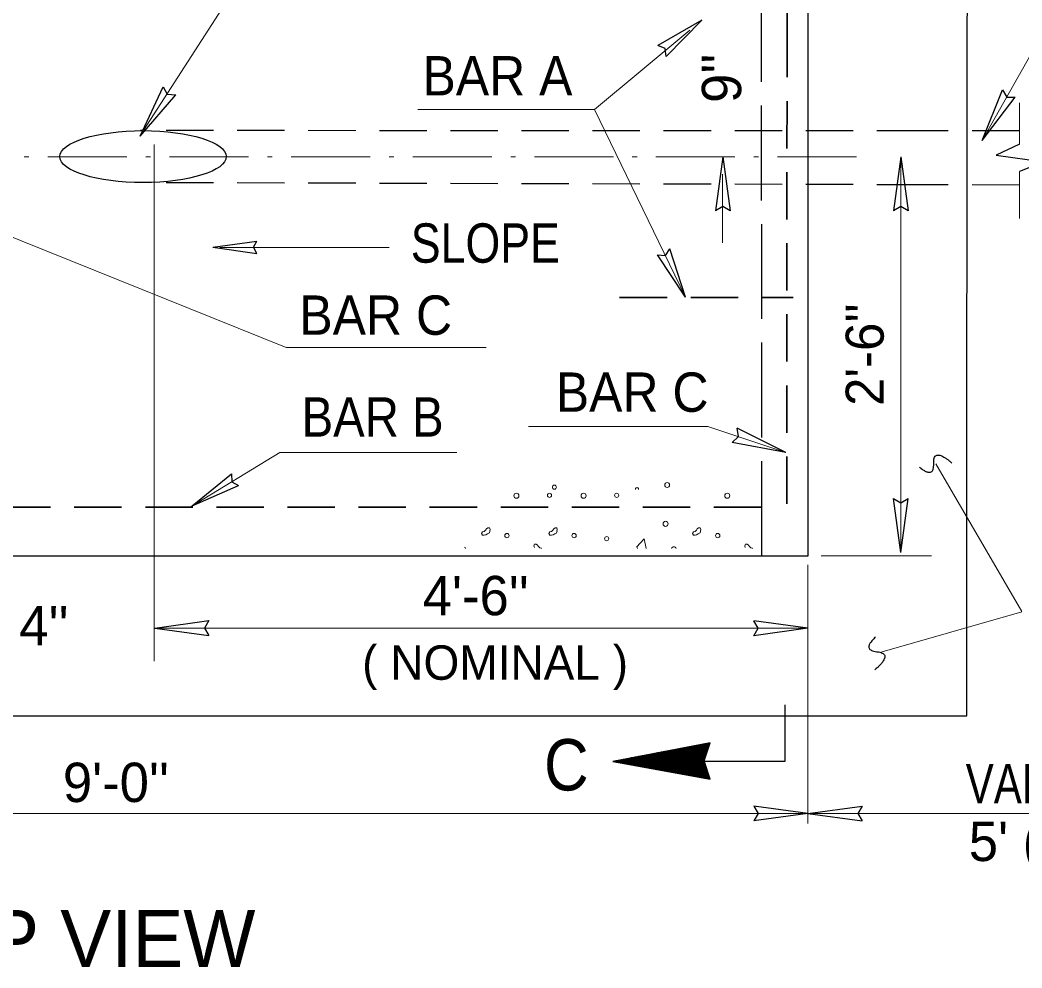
# Model space of a CAD drawing. Extents: x 716 to 1086, y -456 to -183.
# Drawn here: x 794.49 to 828.11, y -397.87 to -366.07 of the extents above; entities that cross this region are included whole.
import ezdxf
from ezdxf.enums import TextEntityAlignment as Align

# ---------------------------------------------------------------- set-up
doc = ezdxf.new("R2010")
doc.units = 0
doc.header["$LTSCALE"] = 0.53
for name, pattern in [('DOT_DASHED', [7.7, 5, -1.2, 0.3, -1.2]), ('LONG_DASHED', [7.5, 6, -1.5]), ('MEDIUM_DASHED', [4.5, 3, -1.5])]:
    doc.linetypes.add(name, pattern=pattern)
doc.layers.add('1', color=7, linetype='Continuous', lineweight=13)

msp = doc.modelspace()

# ---------------------------------------------------------------- linework, layer by layer
at = {"layer": '1', "lineweight": 25}
for p, q in [((820.9391, -367.0696), (820.9391, -357.2847)), ((817.3649, -366.0772), (815.8889, -366.9243)), ((817.3649, -366.0772), (816.1721, -367.2911)), ((820.9391, -384.0436), (820.9391, -366.3079)), ((798.5216, -369.9638), (799.2942, -368.3054)), ((826.7708, -370.1088), (827.452, -368.411)), ((798.5216, -369.9638), (799.7128, -368.5751)), ((826.7708, -370.1088), (827.8844, -368.6579)), ((818.0746, -370.6529), (817.8254, -372.4657)), ((818.0746, -370.6529), (818.3238, -372.4657)), ((824.0458, -370.6562), (823.7966, -372.469)), ((824.0458, -370.6562), (824.2949, -372.469)), ((800.964, -373.6931), (802.4367, -373.4903)), ((800.964, -373.6931), (802.4367, -373.8957)), ((816.822, -375.3631), (816.2943, -373.7452)), ((816.822, -375.3631), (815.8776, -373.9474)), ((820.1897, -380.5758), (818.5489, -379.7662)), ((820.1897, -380.5758), (818.3911, -380.2388)), ((800.2642, -382.3642), (801.5826, -381.2883)), ((800.2642, -382.3642), (801.824, -381.6837)), ((824.0475, -383.9372), (823.7983, -382.1243)), ((824.0475, -383.9372), (824.2967, -382.1243)), ((774.9781, -384.0409), (820.9391, -384.0436)), ((799.0104, -386.4679), (800.8232, -386.2188)), ((820.9297, -386.4749), (819.1168, -386.2257)), ((799.0104, -386.4679), (800.8232, -386.7172)), ((820.9297, -386.4749), (819.1168, -386.7242)), ((769.6601, -389.4171), (826.255, -389.4171)), ((817.5919, -390.4912), (817.5919, -390.3332)), ((817.6158, -390.4218), (817.6158, -390.3285)), ((817.6397, -390.3523), (817.6397, -390.3236)), ((817.6492, -390.3236), (817.6422, -390.3236)), ((815.8198, -391.2056), (815.8198, -390.6693)), ((815.8438, -391.2105), (815.8438, -390.6645)), ((815.8678, -391.2144), (815.8678, -390.6596)), ((817.5336, -390.6588), (815.875, -390.6588)), ((815.8918, -391.2192), (815.8918, -390.6557)), ((815.9157, -391.2232), (815.9157, -390.6509)), ((815.9397, -391.228), (815.9397, -390.6461)), ((815.9636, -391.232), (815.9636, -390.6422)), ((815.9875, -391.2367), (815.9875, -390.6373)), ((817.5424, -390.6349), (816.0011, -390.6349)), ((816.0114, -391.2408), (816.0114, -390.6326)), ((816.0354, -391.2455), (816.0354, -390.6286)), ((816.0593, -391.2495), (816.0593, -390.6237)), ((816.0833, -391.2543), (816.0833, -390.619)), ((816.1072, -391.2583), (816.1072, -390.615)), ((817.5503, -390.6109), (816.1272, -390.6109)), ((816.1312, -391.2632), (816.1312, -390.6102)), ((816.1551, -391.2671), (816.1551, -390.6055)), ((816.1791, -391.2718), (816.1791, -390.6007)), ((816.203, -391.2759), (816.203, -390.5966)), ((816.227, -391.2807), (816.227, -390.5918)), ((816.2509, -391.2847), (816.2509, -390.587)), ((817.5583, -390.587), (816.2532, -390.587)), ((816.2748, -391.2895), (816.2748, -390.5831)), ((816.2987, -391.2935), (816.2987, -390.5783)), ((816.3228, -391.2982), (816.3228, -390.5735)), ((816.3467, -391.3023), (816.3467, -390.5695)), ((816.3707, -391.307), (816.3707, -390.5647)), ((817.5672, -390.5631), (816.3793, -390.5631)), ((816.3946, -391.311), (816.3946, -390.5598)), ((816.4186, -391.3158), (816.4186, -390.556)), ((816.4425, -391.3197), (816.4425, -390.5512)), ((816.4664, -391.3246), (816.4664, -390.5463)), ((816.4903, -391.3286), (816.4903, -390.5416)), ((817.575, -390.5392), (816.5063, -390.5392)), ((816.5143, -391.3333), (816.5143, -390.5375)), ((816.5383, -391.3374), (816.5383, -390.5327)), ((816.5622, -391.3421), (816.5622, -390.528)), ((816.5862, -391.3461), (816.5862, -390.524)), ((816.6102, -391.3509), (816.6102, -390.5192)), ((817.5831, -390.5152), (816.6325, -390.5152)), ((816.6341, -391.3548), (816.6341, -390.5144)), ((816.658, -391.3597), (816.658, -390.5103)), ((816.6819, -391.3637), (816.6819, -390.5057)), ((816.7059, -391.3684), (816.7059, -390.5008)), ((816.7298, -391.3724), (816.7298, -390.4968)), ((816.7537, -391.3773), (816.7537, -390.4921)), ((817.5919, -390.4912), (816.7586, -390.4912)), ((816.7777, -391.3812), (816.7777, -390.4872)), ((816.8017, -391.3861), (816.8017, -390.4826)), ((816.8256, -391.3901), (816.8256, -390.4785)), ((816.8496, -391.3947), (816.8496, -390.4737)), ((816.8735, -391.3988), (816.8735, -390.4689)), ((817.5999, -390.4673), (816.8847, -390.4673)), ((816.8975, -391.4036), (816.8975, -390.4649)), ((816.9214, -391.4076), (816.9214, -390.4601)), ((816.9453, -391.4124), (816.9453, -390.4554)), ((816.9692, -391.4163), (816.9692, -390.4513)), ((816.9932, -391.4203), (816.9932, -390.4466)), ((817.6086, -390.4434), (817.0107, -390.4434)), ((817.0172, -391.4252), (817.0172, -390.4418)), ((817.0411, -391.4291), (817.0411, -390.4377)), ((817.065, -391.434), (817.065, -390.4331)), ((817.089, -391.4379), (817.089, -390.4282)), ((817.1129, -391.4427), (817.1129, -390.4234)), ((817.6166, -390.4194), (817.1368, -390.4194)), ((817.1368, -391.4467), (817.1368, -390.4194)), ((817.1608, -391.4515), (817.1608, -390.4146)), ((817.1848, -391.4555), (817.1848, -390.4098)), ((817.2088, -391.4602), (817.2088, -390.4059)), ((817.2327, -391.4643), (817.2327, -390.4011)), ((817.2566, -391.469), (817.2566, -390.3963)), ((817.6245, -390.3955), (817.2629, -390.3955)), ((817.2807, -391.473), (817.2807, -390.3923)), ((817.3046, -391.4778), (817.3046, -390.3874)), ((817.3285, -391.4818), (817.3285, -390.3827)), ((817.3524, -391.4867), (817.3524, -390.3787)), ((817.3764, -391.4906), (817.3764, -390.3739)), ((817.6333, -390.3716), (817.3892, -390.3716)), ((817.4003, -391.4953), (817.4003, -390.3692)), ((817.4243, -391.4994), (817.4243, -390.3643)), ((817.4482, -390.9063), (817.4482, -390.3604)), ((817.4722, -390.8377), (817.4722, -390.3556)), ((817.4961, -390.7682), (817.4961, -390.3508)), ((817.6414, -390.3476), (817.5152, -390.3476)), ((817.5201, -390.6988), (817.5201, -390.3468)), ((817.544, -390.6294), (817.544, -390.342)), ((817.568, -390.5598), (817.568, -390.3372)), ((814.3831, -390.9431), (814.3831, -390.9415)), ((817.4498, -390.9462), (814.4008, -390.9462)), ((814.4072, -390.947), (814.4072, -390.9374)), ((814.4311, -390.9518), (814.4311, -390.9327)), ((814.455, -390.9558), (814.455, -390.9278)), ((814.4789, -390.9606), (814.4789, -390.9239)), ((817.4427, -390.9223), (814.4869, -390.9223)), ((814.5029, -390.9647), (814.5029, -390.9191)), ((814.5268, -390.9693), (814.5268, -390.9143)), ((817.4577, -390.9702), (814.5316, -390.9702)), ((814.5508, -390.9734), (814.5508, -390.9103)), ((814.5747, -390.9782), (814.5747, -390.9055)), ((814.5987, -390.9821), (814.5987, -390.9008)), ((817.4514, -390.8983), (814.613, -390.8983)), ((814.6227, -390.987), (814.6227, -390.8959)), ((814.6466, -390.9909), (814.6466, -390.892)), ((817.4657, -390.9941), (814.6626, -390.9941)), ((814.6705, -390.9957), (814.6705, -390.8872)), ((814.6945, -390.9997), (814.6945, -390.8823)), ((814.7184, -391.0045), (814.7184, -390.8784)), ((817.4593, -390.8744), (814.7392, -390.8744)), ((814.7423, -391.0085), (814.7423, -390.8736)), ((814.7663, -391.0132), (814.7663, -390.8688)), ((814.7903, -391.0173), (814.7903, -390.8648)), ((814.8142, -391.0221), (814.8142, -390.86)), ((814.8381, -391.026), (814.8381, -390.8553)), ((814.8621, -391.0308), (814.8621, -390.8512)), ((817.4673, -390.8505), (814.8652, -390.8505)), ((814.8861, -391.0348), (814.8861, -390.8465)), ((814.91, -391.0397), (814.91, -390.8417)), ((814.9339, -391.0436), (814.9339, -390.8369)), ((814.9578, -391.0483), (814.9578, -390.8328)), ((814.9818, -391.0524), (814.9818, -390.8281)), ((817.476, -390.8266), (814.9914, -390.8266)), ((815.0057, -391.0572), (815.0057, -390.8233)), ((815.0297, -391.0612), (815.0297, -390.8193)), ((815.0536, -391.0652), (815.0536, -390.8146)), ((815.0776, -391.07), (815.0776, -390.8097)), ((815.1015, -391.0739), (815.1015, -390.8057)), ((817.4841, -390.8025), (815.1175, -390.8025)), ((815.1254, -391.0788), (815.1254, -390.801)), ((815.1493, -391.0827), (815.1493, -390.7962)), ((815.1733, -391.0875), (815.1733, -390.7922)), ((815.1973, -391.0916), (815.1973, -390.7873)), ((815.2212, -391.0962), (815.2212, -390.7826)), ((817.4921, -390.7786), (815.2436, -390.7786)), ((815.2452, -391.1002), (815.2452, -390.7777)), ((815.2692, -391.1051), (815.2692, -390.7738)), ((815.2931, -391.109), (815.2931, -390.7691)), ((815.317, -391.1139), (815.317, -390.7643)), ((815.3409, -391.1178), (815.3409, -390.7602)), ((815.365, -391.1226), (815.365, -390.7554)), ((817.5009, -390.7547), (815.3705, -390.7547)), ((815.3889, -391.1267), (815.3889, -390.7507)), ((815.4128, -391.1313), (815.4128, -390.7467)), ((815.4367, -391.1354), (815.4367, -390.7419)), ((815.4607, -391.1402), (815.4607, -390.7371)), ((815.4847, -391.1442), (815.4847, -390.7331)), ((817.5088, -390.7308), (815.4966, -390.7308)), ((815.5086, -391.1489), (815.5086, -390.7284)), ((815.5326, -391.153), (815.5326, -390.7235)), ((815.5566, -391.1577), (815.5566, -390.7188)), ((815.5805, -391.1617), (815.5805, -390.7147)), ((815.6044, -391.1666), (815.6044, -390.7099)), ((817.5169, -390.7067), (815.6227, -390.7067)), ((815.6283, -391.1704), (815.6283, -390.7052)), ((815.6523, -391.1753), (815.6523, -390.7012)), ((815.6762, -391.1793), (815.6762, -390.6964)), ((815.7002, -391.1841), (815.7002, -390.6916)), ((815.7241, -391.1882), (815.7241, -390.6876)), ((815.7481, -391.1928), (815.7481, -390.6828)), ((817.5257, -390.6828), (815.7488, -390.6828)), ((815.772, -391.1968), (815.772, -390.6781)), ((815.7959, -391.2017), (815.7959, -390.6741)), ((817.4482, -391.5042), (817.4482, -390.9398)), ((817.4737, -391.0181), (814.7934, -391.0181)), ((817.4817, -391.0421), (814.9235, -391.0421)), ((817.4897, -391.066), (815.0544, -391.066)), ((817.4977, -391.0899), (815.1853, -391.0899)), ((817.5057, -391.1139), (815.3162, -391.1139)), ((817.5137, -391.1378), (815.4471, -391.1378)), ((817.5216, -391.1617), (815.5781, -391.1617)), ((817.5296, -391.1857), (815.7082, -391.1857)), ((817.5376, -391.2097), (815.839, -391.2097)), ((817.5456, -391.2336), (815.9699, -391.2336)), ((817.5527, -391.2575), (816.1009, -391.2575)), ((817.5607, -391.2814), (816.2317, -391.2814)), ((817.5688, -391.3054), (816.3618, -391.3054)), ((817.5767, -391.3293), (816.4928, -391.3293)), ((817.4722, -391.5082), (817.4722, -391.0125)), ((817.4961, -391.513), (817.4961, -391.0843)), ((817.5201, -391.5169), (817.5201, -391.1569)), ((817.544, -391.5217), (817.544, -391.2296)), ((817.568, -391.5257), (817.568, -391.3014)), ((817.5846, -391.3533), (816.6237, -391.3533)), ((817.5927, -391.3773), (816.7545, -391.3773)), ((817.6006, -391.4013), (816.8855, -391.4013)), ((817.6086, -391.4252), (817.0163, -391.4252)), ((817.6166, -391.4491), (817.1465, -391.4491)), ((817.6245, -391.473), (817.2774, -391.473)), ((817.6326, -391.497), (817.4083, -391.497)), ((817.6406, -391.5209), (817.5392, -391.5209)), ((817.5919, -391.5305), (817.5919, -391.374)), ((817.6158, -391.5345), (817.6158, -391.4467)), ((817.6397, -391.5393), (817.6397, -391.5193)), ((820.9299, -392.6914), (819.1172, -392.4422)), ((820.9301, -392.6914), (822.7428, -392.4421)), ((820.9299, -392.6914), (819.1172, -392.9406)), ((820.9301, -392.6914), (822.7428, -392.9406))]:
    msp.add_line(p, q, dxfattribs=at)
at = {"layer": '1', "linetype": 'LONG_DASHED', "lineweight": 25}
for p, q in [((819.3714, -367.1667), (819.3639, -357.4062)), ((819.3844, -384.0435), (819.3714, -367.1062))]:
    msp.add_line(p, q, dxfattribs=at)
at = {"layer": '1', "linetype": 'MEDIUM_DASHED', "lineweight": 35}
for p, q in [((820.2362, -358.2781), (820.2286, -366.9726)), ((820.2291, -366.3991), (820.2144, -383.0364)), ((814.6106, -375.3743), (820.4295, -375.3743)), ((777.2292, -382.4119), (820.1487, -382.4119))]:
    msp.add_line(p, q, dxfattribs=at)
at = {"layer": '1'}
for p, q in [((802.4877, -363.79), (798.6464, -369.754)), ((813.7647, -369.0649), (816.8214, -375.3637)), ((828.0245, -370.2362), (828.0245, -368.8481)), ((798.9959, -387.575), (798.9959, -370.2402)), ((824.0466, -370.6562), (824.0466, -383.9372)), ((828.0245, -372.7247), (828.0245, -371.148)), ((818.0582, -373.5405), (818.0582, -371.2425)), ((803.4226, -377.0553), (791.0647, -372.0753)), ((806.8808, -373.7043), (801.1993, -373.7043)), ((803.4226, -377.0553), (810.1353, -377.0553)), ((803.2078, -380.5772), (800.2019, -382.4119)), ((809.1416, -380.5772), (803.2078, -380.5772)), ((828.1093, -385.9166), (825.2173, -380.9546)), ((815.2045, -383.7934), (815.1938, -383.7615)), ((821.3686, -384.0433), (825.0766, -384.0433)), ((820.93, -384.3488), (820.93, -393.0217)), ((828.1014, -385.9211), (823.3363, -387.286)), ((799.0243, -386.4749), (820.93, -386.4749)), ((820.93, -392.6914), (775.0166, -392.6914)), ((838.7138, -392.6914), (820.93, -392.6914))]:
    msp.add_line(p, q, dxfattribs=at)
at = {"layer": '1', "linetype": 'MEDIUM_DASHED', "lineweight": 25}
for p, q in [((824.8322, -369.785), (798.5336, -369.7772)), ((828.0245, -369.7859), (824.8322, -369.785)), ((824.8322, -371.5952), (798.6821, -371.5267)), ((828.0245, -371.6036), (824.8322, -371.5952))]:
    msp.add_line(p, q, dxfattribs=at)
at = {"layer": '1', "linetype": 'DOT_DASHED'}
msp.add_line((822.5605, -370.6562), (787.1756, -370.6562), dxfattribs=at)
at = {"layer": '1', "lineweight": 25}
for points in [[(826.255, -389.4171), (826.2647, -379.8822), (826.2932, -351.9644)], [(816.1721, -367.2911), (816.1323, -367.0262), (815.8889, -366.9243)], [(799.2942, -368.3054), (799.4289, -368.56), (799.7128, -368.5751)], [(827.452, -368.411), (827.6008, -368.6576), (827.8844, -368.6579)], [(828.0245, -370.2362), (827.2473, -370.5958), (828.848, -370.8277), (828.0245, -371.148)], [(818.3238, -372.4657), (818.072, -372.3256), (817.8254, -372.4657)], [(824.2949, -372.469), (824.043, -372.3288), (823.7966, -372.469)], [(802.4367, -373.8957), (802.3234, -373.6908), (802.4367, -373.4903)], [(815.8776, -373.9474), (816.145, -373.9625), (816.2943, -373.7452)], [(818.3911, -380.2388), (818.6039, -380.0447), (818.5489, -379.7662)], [(801.5826, -381.2883), (801.5933, -381.5559), (801.824, -381.6837)], [(823.7983, -382.1243), (824.0502, -382.2644), (824.2967, -382.1243)], [(800.8232, -386.2188), (800.6831, -386.4706), (800.8232, -386.7172)], [(819.1168, -386.7242), (819.2569, -386.4723), (819.1168, -386.2257)], [(820.1572, -389.043), (820.1572, -390.9398), (815.1893, -390.9398)], [(819.1172, -392.4422), (819.2573, -392.6941), (819.1172, -392.9406)], [(822.7428, -392.4421), (822.6028, -392.694), (822.7428, -392.9406)]]:
    msp.add_lwpolyline(points, dxfattribs=at)
at = {"layer": '1'}
for points in [[(830.504, -354.0198), (830.504, -363.5142), (826.7708, -370.1088)], [(807.8364, -369.0649), (813.7647, -369.0649), (816.9603, -366.402)], [(811.5479, -379.705), (817.5742, -379.705), (820.1897, -380.5768)], [(810.2432, -383.2692), (810.1768, -383.3021), (810.1209, -383.3358), (810.0658, -383.3464), (810.011, -383.3464), (809.9773, -383.2915), (810.011, -383.2356), (810.0658, -383.225), (810.1102, -383.1806), (810.1431, -383.1363), (810.1874, -383.1034), (810.2432, -383.1034), (810.2654, -383.1584), (810.2539, -383.2135)], [(810.2548, -383.2161), (810.2415, -383.2676), (810.2397, -383.2692)], [(812.4968, -383.2692), (812.4303, -383.3021), (812.3753, -383.3358), (812.3195, -383.3464), (812.2645, -383.3464), (812.2308, -383.2915), (812.2645, -383.2356), (812.3195, -383.225), (812.3638, -383.1806), (812.3976, -383.1363), (812.441, -383.1034), (812.4968, -383.1034), (812.5191, -383.1584), (812.5075, -383.2135)], [(812.5084, -383.2161), (812.4951, -383.2676), (812.4942, -383.2692)], [(817.317, -383.2692), (817.2505, -383.3021), (817.1946, -383.3358), (817.1397, -383.3464), (817.0847, -383.3464), (817.0509, -383.2915), (817.0847, -383.2356), (817.1397, -383.225), (817.184, -383.1806), (817.2168, -383.1363), (817.2612, -383.1034), (817.317, -383.1034), (817.3392, -383.1584), (817.3277, -383.2135)], [(817.3286, -383.2161), (817.3153, -383.2676), (817.3134, -383.2692)], [(815.1717, -383.75), (815.4377, -383.4733), (815.5042, -383.7934)], [(811.9922, -383.7934), (811.9904, -383.7908), (811.9355, -383.7792), (811.8912, -383.7358), (811.8583, -383.6914), (811.814, -383.6577), (811.7581, -383.6577), (811.736, -383.7137), (811.7474, -383.7686)], [(819.0659, -383.7934), (819.0642, -383.7908), (819.0092, -383.7792), (818.9648, -383.7358), (818.932, -383.6914), (818.8877, -383.6577), (818.8318, -383.6577), (818.8097, -383.7137), (818.8212, -383.7686)]]:
    msp.add_lwpolyline(points, dxfattribs=at)
at = {"layer": '1', "lineweight": 25}
msp.add_lwpolyline([(817.6501, -390.3221), (814.3799, -390.9423), (817.6469, -391.5401), (817.4427, -390.9232)], close=True, dxfattribs=at)
at = {"layer": '1'}
for centre, radius in [((816.2066, -381.6675), 0.082), ((812.4216, -381.7393), 0.0683), ((811.1466, -382.0292), 0.0848), ((812.2561, -382.0143), 0.0683), ((813.4003, -382.0292), 0.0848), ((814.5098, -382.0143), 0.0683), ((818.2203, -382.0292), 0.0848), ((816.1508, -382.9701), 0.0848), ((810.8286, -383.3667), 0.0732), ((813.0824, -383.3667), 0.0732), ((814.1752, -383.4694), 0.0683), ((817.9024, -383.3667), 0.0732)]:
    msp.add_circle(centre, radius, dxfattribs=at)
for centre, radius, start, end in [((815.1925, -381.8002), 0.0532, 337.44276, 202.55724), ((809.3564, -383.8236), 0.0848, 20.81947, 57.65668), ((816.4301, -383.8236), 0.0848, 20.81947, 159.18053)]:
    msp.add_arc(centre, radius, start, end, dxfattribs=at)
at = {"layer": '1', "lineweight": 25}
msp.add_ellipse((798.6177, -370.6499), major_axis=(-2.7917, -0.0006), ratio=0.312137, dxfattribs=at)
for points in [[(824.671, -381.0672), (825.1686, -381.4752), (825.1313, -380.3897), (825.7618, -380.9324)], [(823.1935, -386.7733), (822.7198, -387.2096), (823.8001, -387.3232), (823.1748, -387.8723)]]:
    msp.add_open_spline(points, degree=2, dxfattribs=at)

# ---------------------------------------------------------------- texts
at = {"layer": '1'}
for s, width, p in [('BAR A', 0.95, (807.9941, -368.5972)), ('SLOPE', 0.85, (807.6018, -374.2091)), ('BAR C', 0.95, (803.8623, -376.628)), ('BAR C', 0.95, (812.4678, -379.2118)), ('BAR B', 0.9, (803.9376, -380.046)), ('VARIABLE', 0.8, (826.2227, -392.3473))]:
    msp.add_text(s, height=1.32, dxfattribs=dict(at, width=width)).set_placement(p)
msp.add_text("9''", height=1.32, rotation=90, dxfattribs=at).set_placement((818.6872, -368.8487))
msp.add_text("2'-6''", height=1.277, rotation=90, dxfattribs=at).set_placement((823.4712, -377.2914), align=Align.CENTER)
for s, height, p in [("4'-6''", 1.32, (808.0013, -386.0379)), ("4''", 1.32, (794.4639, -387.0453)), ('( NOMINAL )', 1.155, (805.9694, -388.2025)), ("9'-0''", 1.32, (795.9269, -392.3043)), ("5' (MIN.)", 1.32, (826.3269, -394.285))]:
    msp.add_text(s, height=height, dxfattribs=at).set_placement(p)
at = {"layer": '1', "width": 0.9}
msp.add_text('C', height=1.724, dxfattribs=at).set_placement((812.8216, -391.9178), align=Align.CENTER)
at = {"layer": '1'}
msp.add_text(' TOP VIEW', height=1.916, dxfattribs=at).set_placement((795.7687, -397.8446), align=Align.CENTER)

doc.saveas('drawing.dxf')
